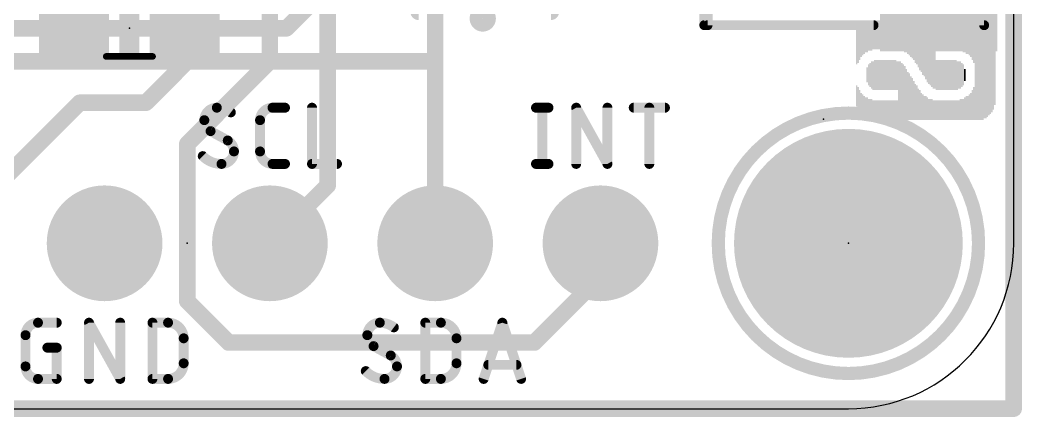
# Model space of a CAD drawing. Extents: x -0.1 to 25.5, y -0.1 to 17.9.
# Drawn here: x 10.13 to 25.53, y -0.13 to 5.97 of the extents above; entities that cross this region are included whole.
import ezdxf

# ---------------------------------------------------------------- set-up
doc = ezdxf.new("R2010")
doc.units = 0
for name, color, linetype in [('1', 12, 'CONTINUOUS'), ('16', 5, 'CONTINUOUS'), ('17', 110, 'CONTINUOUS'), ('20', 53, 'CONTINUOUS'), ('21', 40, 'CONTINUOUS'), ('22', 6, 'CONTINUOUS'), ('23', 40, 'CONTINUOUS'), ('24', 6, 'CONTINUOUS'), ('51', 253, 'CONTINUOUS')]:
    doc.layers.add(name, color=color, linetype=linetype)

# ---------------------------------------------------------------- blocks, each defined once
blk = doc.blocks.new('RECT')
blk.add_solid([(-0.5, -0.5), (0.5, -0.5), (-0.5, 0.5), (0.5, 0.5)])
blk = doc.blocks.new('ROUNDP')
at = {"const_width": 0.5}
blk.add_lwpolyline([(0, -0.25, 1), (0, 0.25, 1), (0, -0.25)], format="xyb", dxfattribs=at)

msp = doc.modelspace()

# ---------------------------------------------------------------- linework, layer by layer
at = {"layer": '1', "const_width": 0.254}
for points in [[(25.4, 17.78), (25.4, 0)], [(13.97, 8.3495), (13.97, 5.334)], [(14.859, 6.477), (14.859, 3.429)], [(12.95, 6.131), (12.661, 5.842)], [(12.661, 5.295), (12.661, 5.842)], [(12.065, 4.699), (12.661, 5.295)], [(13.97, 5.334), (12.7, 4.064)], [(8.89, 2.54), (11.049, 4.699)], [(11.049, 4.699), (12.065, 4.699)], [(12.7, 4.064), (12.7, 1.651)], [(14.859, 3.429), (13.97, 2.54)], [(19.05, 2.032), (19.05, 2.54)], [(18.034, 1.016), (19.05, 2.032)], [(12.7, 1.651), (13.335, 1.016)], [(13.335, 1.016), (18.034, 1.016)], [(25.4, 0), (0, 0)]]:
    msp.add_lwpolyline(points, dxfattribs=at)
at = {"layer": '1', "const_width": 0.127}
for points in [[(16.256, 6.1595, 1), (16.256, 6.0325)], [(18.288, 6.0325, 1), (18.288, 6.1595)], [(12.7245, 5.842, 1), (12.5975, 5.842)], [(12.6161, 5.8869, 1), (12.7059, 5.7971)], [(12.7059, 5.2501, 1), (12.6161, 5.3399)], [(13.9065, 5.334, 1), (14.0335, 5.334)], [(14.0149, 5.2891, 1), (13.9251, 5.3789)], [(12.5975, 5.295, 1), (12.7245, 5.295)], [(11.049, 4.7625, 1), (11.049, 4.6355)], [(11.0939, 4.6541, 1), (11.0041, 4.7439)], [(12.0201, 4.7439, 1), (12.1099, 4.6541)], [(12.065, 4.6355, 1), (12.065, 4.7625)], [(12.7635, 4.064, 1), (12.6365, 4.064)], [(12.6551, 4.1089, 1), (12.7449, 4.0191)], [(14.9039, 3.3841, 1), (14.8141, 3.4739)], [(14.7955, 3.429, 1), (14.9225, 3.429)], [(13.9251, 2.5849, 1), (14.0149, 2.4951)], [(19.1135, 2.54, 1), (18.9865, 2.54)], [(19.0949, 1.9871, 1), (19.0051, 2.0769)], [(18.9865, 2.032, 1), (19.1135, 2.032)], [(12.7449, 1.6959, 1), (12.6551, 1.6061)], [(12.6365, 1.651, 1), (12.7635, 1.651)], [(13.335, 1.0795, 1), (13.335, 0.9525)], [(13.2901, 0.9711, 1), (13.3799, 1.0609)], [(17.9891, 1.0609, 1), (18.0789, 0.9711)], [(18.034, 0.9525, 1), (18.034, 1.0795)], [(25.3365, 0, 1), (25.4635, 0)], [(25.4, -0.0635, 1), (25.4, 0.0635)]]:
    msp.add_lwpolyline(points, format="xyb", dxfattribs=at)
at = {"layer": '16', "const_width": 0.254}
for points in [[(25.4, 17.78), (25.4, 0)], [(16.51, 7.131), (16.51, 5.334)], [(14.224, 5.842), (14.859, 6.477)], [(14.224, 5.842), (7.62, 5.842)], [(7.2741, 5.334), (16.51, 5.334)], [(16.51, 5.334), (16.51, 2.54)], [(25.4, 0), (0, 0)]]:
    msp.add_lwpolyline(points, dxfattribs=at)
at = {"layer": '16', "const_width": 0.127}
for points in [[(14.1791, 5.8869, 1), (14.2689, 5.7971)], [(14.224, 5.7785, 1), (14.224, 5.9055)], [(16.5735, 5.334, 1), (16.4465, 5.334)], [(16.4465, 5.334, 1), (16.5735, 5.334)], [(16.51, 5.2705, 1), (16.51, 5.3975)], [(16.4465, 2.54, 1), (16.5735, 2.54)], [(25.3365, 0, 1), (25.4635, 0)], [(25.4, -0.0635, 1), (25.4, 0.0635)]]:
    msp.add_lwpolyline(points, format="xyb", dxfattribs=at)
at = {"layer": '20'}
for p, q in [((25.4, 2.54), (25.4, 15.24)), ((2.54, 0), (22.86, 0))]:
    msp.add_line(p, q, dxfattribs=at)
msp.add_arc((22.86, 2.54), 2.54, 270, 0, dxfattribs=at)
at = {"layer": '21'}
for points, const_width in [([(20.646, 5.89), (20.646, 6.99)], 0.1524), ([(11.811, 5.442), (11.811, 6.242)], 0.3048), ([(23.246, 5.89), (20.646, 5.89)], 0.1524), ([(14.0106, 4.6228), (14.2025, 4.6228)], 0.1524), ([(14.6176, 4.6228), (14.6176, 3.7592)], 0.1524), ([(18.0591, 4.6228), (18.251, 4.6228)], 0.1524), ([(18.1551, 4.6228), (18.1551, 3.7592)], 0.1524), ([(18.6772, 3.7592), (18.6772, 4.6228)], 0.1524), ([(18.6772, 4.6228), (19.157, 3.7592)], 0.1524), ([(19.157, 3.7592), (19.157, 4.6228)], 0.1524), ([(19.5611, 4.6228), (20.0409, 4.6228)], 0.1524), ([(19.801, 3.7592), (19.801, 4.6228)], 0.1524), ([(13.8187, 3.9511), (13.8187, 4.4309)], 0.1524), ([(13.3224, 4.119), (13.0585, 4.263)], 0.1524), ([(14.2025, 3.7592), (14.0106, 3.7592)], 0.1524), ([(14.6176, 3.7592), (15.0014, 3.7592)], 0.1524), ([(18.0591, 3.7592), (18.251, 3.7592)], 0.1524), ([(10.4067, 1.3208), (10.6945, 1.3208)], 0.1524), ([(11.1901, 0.4572), (11.1901, 1.3208)], 0.1524), ([(11.1901, 1.3208), (11.6699, 0.4572)], 0.1524), ([(11.6699, 0.4572), (11.6699, 1.3208)], 0.1524), ([(12.1655, 0.4572), (12.1655, 1.3208)], 0.1524), ([(12.1655, 1.3208), (12.4054, 1.3208)], 0.1524), ([(16.3579, 0.4572), (16.3579, 1.3208)], 0.1524), ([(16.3579, 1.3208), (16.5978, 1.3208)], 0.1524), ([(17.2548, 0.4572), (17.5426, 1.3208)], 0.1524), ([(17.5426, 1.3208), (17.8305, 0.4572)], 0.1524), ([(10.2148, 0.6491), (10.2148, 1.1289)], 0.1524), ([(12.6452, 1.0809), (12.6452, 0.6971)], 0.1524), ([(16.8377, 1.0809), (16.8377, 0.6971)], 0.1524), ([(10.5506, 0.937), (10.6945, 0.937)], 0.1524), ([(10.6945, 0.937), (10.6945, 0.4572)], 0.1524), ([(15.8273, 0.817), (15.5634, 0.961)], 0.1524), ([(17.7585, 0.6731), (17.3267, 0.6731)], 0.1524), ([(10.6945, 0.4572), (10.4067, 0.4572)], 0.1524), ([(12.4054, 0.4572), (12.1655, 0.4572)], 0.1524), ([(16.5978, 0.4572), (16.3579, 0.4572)], 0.1524)]:
    msp.add_lwpolyline(points, dxfattribs=dict(at, const_width=const_width))
for points, const_width in [([(17.241, 5.893, 1), (17.241, 6.093, 1), (17.241, 5.893)], 0.2032), ([(20.646, 5.9281, 1), (20.646, 5.8519)], 0.0762), ([(20.6079, 5.89, 1), (20.6841, 5.89)], 0.0762), ([(23.246, 5.8519, 1), (23.246, 5.9281)], 0.0762), ([(11.7348, 5.442, 1), (11.8872, 5.442)], 0.1524), ([(13.1545, 4.6228, 0.4142), (12.9626, 4.4309)], 0.1524), ([(13.3704, 4.5508, 0.1623), (13.1545, 4.6228)], 0.1524), ([(13.1545, 4.6609, 1), (13.1545, 4.5847)], 0.0762), ([(13.1545, 4.5847, 1), (13.1545, 4.6609)], 0.0762), ([(13.3475, 4.5204, 1), (13.3933, 4.5813)], 0.0762), ([(14.0106, 4.6228, 0.4142), (13.8187, 4.4309)], 0.1524), ([(14.0106, 4.6609, 1), (14.0106, 4.5847)], 0.0762), ([(14.0106, 4.5847, 1), (14.0106, 4.6609)], 0.0762), ([(14.2025, 4.5847, 1), (14.2025, 4.6609)], 0.0762), ([(14.6557, 4.6228, 1), (14.5795, 4.6228)], 0.0762), ([(18.0591, 4.6609, 1), (18.0591, 4.5847)], 0.0762), ([(18.1932, 4.6228, 1), (18.117, 4.6228)], 0.0762), ([(18.251, 4.5847, 1), (18.251, 4.6609)], 0.0762), ([(18.7153, 4.6228, 1), (18.6391, 4.6228)], 0.0762), ([(18.7105, 4.6413, 1), (18.6439, 4.6043)], 0.0762), ([(19.1951, 4.6228, 1), (19.1189, 4.6228)], 0.0762), ([(19.5611, 4.6609, 1), (19.5611, 4.5847)], 0.0762), ([(19.8391, 4.6228, 1), (19.7629, 4.6228)], 0.0762), ([(20.0409, 4.5847, 1), (20.0409, 4.6609)], 0.0762), ([(22.86, 0.54, 1), (22.86, 4.54, 1), (22.86, 0.54)], 0.2032), ([(12.9626, 4.4309, 0.2656), (13.0585, 4.263)], 0.1524), ([(13.0007, 4.4309, 1), (12.9245, 4.4309)], 0.0762), ([(12.9245, 4.4309, 1), (13.0007, 4.4309)], 0.0762), ([(13.8568, 4.4309, 1), (13.7806, 4.4309)], 0.0762), ([(13.7806, 4.4309, 1), (13.8568, 4.4309)], 0.0762), ([(13.0768, 4.2964, 1), (13.0403, 4.2295)], 0.0762), ([(13.0392, 4.2301, 1), (13.0779, 4.2958)], 0.0762), ([(13.3418, 4.1519, 1), (13.3031, 4.0862)], 0.0762), ([(13.4184, 3.9511, 0.2656), (13.3224, 4.119)], 0.1524), ([(13.3042, 4.0856, 1), (13.3407, 4.1525)], 0.0762), ([(13.2265, 3.7592, 0.4142), (13.4184, 3.9511)], 0.1524), ([(13.4565, 3.9511, 1), (13.3803, 3.9511)], 0.0762), ([(13.8187, 3.9511, 0.4142), (14.0106, 3.7592)], 0.1524), ([(13.8568, 3.9511, 1), (13.7806, 3.9511)], 0.0762), ([(12.9657, 3.906, 1), (12.9115, 3.8523)], 0.0762), ([(12.9386, 3.8791, 0.2), (13.2265, 3.7592)], 0.1524), ([(13.3803, 3.9511, 1), (13.4565, 3.9511)], 0.0762), ([(13.7806, 3.9511, 1), (13.8568, 3.9511)], 0.0762), ([(13.2265, 3.7973, 1), (13.2265, 3.7211)], 0.0762), ([(13.2265, 3.7211, 1), (13.2265, 3.7973)], 0.0762), ([(14.0106, 3.7973, 1), (14.0106, 3.7211)], 0.0762), ([(14.0106, 3.7211, 1), (14.0106, 3.7973)], 0.0762), ([(14.2025, 3.7211, 1), (14.2025, 3.7973)], 0.0762), ([(14.6176, 3.7973, 1), (14.6176, 3.7211)], 0.0762), ([(14.5795, 3.7592, 1), (14.6557, 3.7592)], 0.0762), ([(15.0014, 3.7211, 1), (15.0014, 3.7973)], 0.0762), ([(18.0591, 3.7973, 1), (18.0591, 3.7211)], 0.0762), ([(18.117, 3.7592, 1), (18.1932, 3.7592)], 0.0762), ([(18.251, 3.7211, 1), (18.251, 3.7973)], 0.0762), ([(18.6391, 3.7592, 1), (18.7153, 3.7592)], 0.0762), ([(19.1189, 3.7592, 1), (19.1951, 3.7592)], 0.0762), ([(19.1237, 3.7407, 1), (19.1903, 3.7777)], 0.0762), ([(19.7629, 3.7592, 1), (19.8391, 3.7592)], 0.0762), ([(10.4067, 1.3208, 0.4142), (10.2148, 1.1289)], 0.1524), ([(10.4067, 1.3589, 1), (10.4067, 1.2827)], 0.0762), ([(10.4067, 1.2827, 1), (10.4067, 1.3589)], 0.0762), ([(10.6945, 1.2827, 1), (10.6945, 1.3589)], 0.0762), ([(11.2282, 1.3208, 1), (11.152, 1.3208)], 0.0762), ([(11.2234, 1.3393, 1), (11.1568, 1.3023)], 0.0762), ([(11.708, 1.3208, 1), (11.6318, 1.3208)], 0.0762), ([(12.2036, 1.3208, 1), (12.1274, 1.3208)], 0.0762), ([(12.1655, 1.3589, 1), (12.1655, 1.2827)], 0.0762), ([(12.6452, 1.0809, 0.4142), (12.4054, 1.3208)], 0.1524), ([(12.4054, 1.3589, 1), (12.4054, 1.2827)], 0.0762), ([(12.4054, 1.2827, 1), (12.4054, 1.3589)], 0.0762), ([(15.6594, 1.3208, 0.4142), (15.4675, 1.1289)], 0.1524), ([(15.8753, 1.2488, 0.1623), (15.6594, 1.3208)], 0.1524), ([(15.6594, 1.3589, 1), (15.6594, 1.2827)], 0.0762), ([(15.6594, 1.2827, 1), (15.6594, 1.3589)], 0.0762), ([(16.396, 1.3208, 1), (16.3198, 1.3208)], 0.0762), ([(16.3579, 1.3589, 1), (16.3579, 1.2827)], 0.0762), ([(16.8377, 1.0809, 0.4142), (16.5978, 1.3208)], 0.1524), ([(16.5978, 1.3589, 1), (16.5978, 1.2827)], 0.0762), ([(16.5978, 1.2827, 1), (16.5978, 1.3589)], 0.0762), ([(17.5788, 1.3328, 1), (17.5065, 1.3088)], 0.0762), ([(17.5788, 1.3088, 1), (17.5065, 1.3328)], 0.0762), ([(15.8524, 1.2184, 1), (15.8981, 1.2793)], 0.0762), ([(10.2529, 1.1289, 1), (10.1767, 1.1289)], 0.0762), ([(10.1767, 1.1289, 1), (10.2529, 1.1289)], 0.0762), ([(12.6833, 1.0809, 1), (12.6071, 1.0809)], 0.0762), ([(12.6071, 1.0809, 1), (12.6833, 1.0809)], 0.0762), ([(15.4675, 1.1289, 0.2656), (15.5634, 0.961)], 0.1524), ([(15.5056, 1.1289, 1), (15.4294, 1.1289)], 0.0762), ([(15.4294, 1.1289, 1), (15.5056, 1.1289)], 0.0762), ([(16.8758, 1.0809, 1), (16.7996, 1.0809)], 0.0762), ([(16.7996, 1.0809, 1), (16.8758, 1.0809)], 0.0762), ([(10.5506, 0.9751, 1), (10.5506, 0.8989)], 0.0762), ([(10.7326, 0.937, 1), (10.6564, 0.937)], 0.0762), ([(10.6945, 0.8989, 1), (10.6945, 0.9751)], 0.0762), ([(15.5817, 0.9944, 1), (15.5452, 0.9275)], 0.0762), ([(15.5441, 0.9281, 1), (15.5828, 0.9938)], 0.0762), ([(12.4054, 0.4572, 0.4142), (12.6452, 0.6971)], 0.1524), ([(12.6833, 0.6971, 1), (12.6071, 0.6971)], 0.0762), ([(15.8467, 0.8499, 1), (15.808, 0.7842)], 0.0762), ([(15.9233, 0.6491, 0.2656), (15.8273, 0.817)], 0.1524), ([(15.8091, 0.7836, 1), (15.8456, 0.8505)], 0.0762), ([(16.5978, 0.4572, 0.4142), (16.8377, 0.6971)], 0.1524), ([(16.8758, 0.6971, 1), (16.7996, 0.6971)], 0.0762), ([(10.2148, 0.6491, 0.4142), (10.4067, 0.4572)], 0.1524), ([(10.2529, 0.6491, 1), (10.1767, 0.6491)], 0.0762), ([(10.1767, 0.6491, 1), (10.2529, 0.6491)], 0.0762), ([(12.6071, 0.6971, 1), (12.6833, 0.6971)], 0.0762), ([(15.4705, 0.604, 1), (15.4164, 0.5503)], 0.0762), ([(15.4435, 0.5771, 0.2), (15.7314, 0.4572)], 0.1524), ([(15.7314, 0.4572, 0.4142), (15.9233, 0.6491)], 0.1524), ([(15.9614, 0.6491, 1), (15.8852, 0.6491)], 0.0762), ([(15.8852, 0.6491, 1), (15.9614, 0.6491)], 0.0762), ([(16.7996, 0.6971, 1), (16.8758, 0.6971)], 0.0762), ([(17.3267, 0.7112, 1), (17.3267, 0.635)], 0.0762), ([(17.7585, 0.635, 1), (17.7585, 0.7112)], 0.0762), ([(10.4067, 0.4953, 1), (10.4067, 0.4191)], 0.0762), ([(10.4067, 0.4191, 1), (10.4067, 0.4953)], 0.0762), ([(10.6564, 0.4572, 1), (10.7326, 0.4572)], 0.0762), ([(10.6945, 0.4191, 1), (10.6945, 0.4953)], 0.0762), ([(11.152, 0.4572, 1), (11.2282, 0.4572)], 0.0762), ([(11.6318, 0.4572, 1), (11.708, 0.4572)], 0.0762), ([(11.6366, 0.4387, 1), (11.7032, 0.4757)], 0.0762), ([(12.1655, 0.4953, 1), (12.1655, 0.4191)], 0.0762), ([(12.1274, 0.4572, 1), (12.2036, 0.4572)], 0.0762), ([(12.4054, 0.4953, 1), (12.4054, 0.4191)], 0.0762), ([(12.4054, 0.4191, 1), (12.4054, 0.4953)], 0.0762), ([(15.7314, 0.4953, 1), (15.7314, 0.4191)], 0.0762), ([(15.7314, 0.4191, 1), (15.7314, 0.4953)], 0.0762), ([(16.3579, 0.4953, 1), (16.3579, 0.4191)], 0.0762), ([(16.3198, 0.4572, 1), (16.396, 0.4572)], 0.0762), ([(16.5978, 0.4953, 1), (16.5978, 0.4191)], 0.0762), ([(16.5978, 0.4191, 1), (16.5978, 0.4953)], 0.0762), ([(17.2186, 0.4692, 1), (17.2909, 0.4452)], 0.0762), ([(17.7944, 0.4452, 1), (17.8667, 0.4692)], 0.0762)]:
    msp.add_lwpolyline(points, format="xyb", dxfattribs=dict(at, const_width=const_width))
at = {"layer": '23'}
for p in [(11.811, 5.842), (12.7, 2.54), (22.86, 2.54)]:
    msp.add_point(p, dxfattribs=at)
at = {"layer": '24'}
msp.add_point((22.479, 4.445), dxfattribs=at)
at = {"layer": '51'}
for points, const_width in [([(20.696, 5.89), (20.696, 11.99)], 0.1524), ([(24.946, 11.99), (24.946, 5.89)], 0.1524), ([(24.946, 5.89), (20.696, 5.89)], 0.1524), ([(12.167, 5.41), (11.455, 5.41)], 0.1016)]:
    msp.add_lwpolyline(points, dxfattribs=dict(at, const_width=const_width))
for points, const_width in [([(20.696, 5.9281, 1), (20.696, 5.8519)], 0.0762), ([(20.6579, 5.89, 1), (20.7341, 5.89)], 0.0762), ([(24.9079, 5.89, 1), (24.9841, 5.89)], 0.0762), ([(24.946, 5.8519, 1), (24.946, 5.9281)], 0.0762), ([(11.455, 5.4354, 1), (11.455, 5.3846)], 0.0508), ([(12.167, 5.3846, 1), (12.167, 5.4354)], 0.0508)]:
    msp.add_lwpolyline(points, format="xyb", dxfattribs=dict(at, const_width=const_width))

# ---------------------------------------------------------------- block references
at = {"layer": '1', "xscale": 1.8, "yscale": 1.2, "rotation": 180}
msp.add_blockref('RECT', (24.246, 6.09), dxfattribs=at)
at = {"layer": '1', "xscale": 1.075, "rotation": 180}
for p in [(10.961, 5.842), (12.661, 5.842)]:
    msp.add_blockref('RECT', p, dxfattribs=at)
at = {"layer": '17', "xscale": 3.516, "yscale": 3.516}
msp.add_blockref('ROUNDP', (22.86, 2.54), dxfattribs=at)
msp.add_blockref('ROUNDP', (22.86, 2.54), dxfattribs=at)
at = {"layer": '17', "xscale": 1.778, "yscale": 1.778, "rotation": 90}
for p in [(11.43, 2.54), (11.43, 2.54), (13.97, 2.54), (13.97, 2.54), (16.51, 2.54), (16.51, 2.54), (19.05, 2.54), (19.05, 2.54)]:
    msp.add_blockref('ROUNDP', p, dxfattribs=at)
at = {"layer": '22', "rotation": 90}
for p, xscale, yscale in [((22.987, 5.588), 0.5994, 0.0229), ((23.01, 5.5994), 0.5766, 0.0231), ((23.0331, 5.6223), 0.5309, 0.0231), ((23.0562, 5.6452), 0.4851, 0.0231), ((23.0793, 5.6566), 0.4623, 0.0231), ((23.1024, 5.668), 0.4394, 0.0231), ((23.1256, 5.6807), 0.414, 0.0231), ((23.1487, 5.6807), 0.414, 0.0231), ((23.1718, 5.6921), 0.3912, 0.0231), ((23.1949, 5.6921), 0.3912, 0.0231), ((23.218, 5.6921), 0.3912, 0.0231), ((23.241, 5.7036), 0.3683, 0.0229), ((23.264, 5.7036), 0.3683, 0.0231), ((23.2871, 5.7036), 0.3683, 0.0231), ((23.3102, 5.7036), 0.3683, 0.0231), ((23.3333, 5.7036), 0.3683, 0.0231), ((23.3564, 5.7036), 0.3683, 0.0231), ((23.3796, 5.7036), 0.3683, 0.0231), ((23.4027, 5.7036), 0.3683, 0.0231), ((23.4258, 5.7036), 0.3683, 0.0231), ((23.4489, 5.7036), 0.3683, 0.0231), ((23.472, 5.7036), 0.3683, 0.0231), ((23.495, 5.7036), 0.3683, 0.0229), ((23.518, 5.7036), 0.3683, 0.0231), ((23.5411, 5.7036), 0.3683, 0.0231), ((23.5642, 5.7036), 0.3683, 0.0231), ((23.5873, 5.7036), 0.3683, 0.0231), ((23.6104, 5.7036), 0.3683, 0.0231), ((23.6336, 5.7036), 0.3683, 0.0231), ((23.6567, 5.7036), 0.3683, 0.0231), ((23.6798, 5.6921), 0.3912, 0.0231), ((23.7029, 5.6921), 0.3912, 0.0231), ((23.726, 5.6807), 0.414, 0.0231), ((23.749, 5.6807), 0.414, 0.0229), ((23.772, 5.668), 0.4394, 0.0231), ((23.7951, 5.6566), 0.4623, 0.0231), ((23.8182, 5.6452), 0.4851, 0.0231), ((23.8413, 5.6337), 0.508, 0.0231), ((23.8644, 5.6223), 0.5309, 0.0231), ((23.8876, 5.5994), 0.5766, 0.0231), ((23.9107, 5.588), 0.5994, 0.0231), ((23.9338, 5.5651), 0.6452, 0.0231), ((23.9569, 5.541), 0.6934, 0.0231), ((23.98, 5.5296), 0.7163, 0.0231), ((24.003, 5.5067), 0.762, 0.0229), ((24.026, 5.4953), 0.7849, 0.0231), ((24.0491, 5.4724), 0.8306, 0.0231), ((24.0722, 5.4496), 0.8763, 0.0231), ((24.0953, 5.4381), 0.8992, 0.0231), ((24.1184, 5.4267), 0.922, 0.0231), ((24.1416, 5.414), 0.9474, 0.0231), ((24.1647, 5.4026), 0.9703, 0.0231), ((24.1878, 5.4026), 0.9703, 0.0231), ((24.2109, 5.7036), 0.3683, 0.0231), ((24.234, 5.7036), 0.3683, 0.0231), ((24.257, 5.7036), 0.3683, 0.0229), ((24.28, 5.7036), 0.3683, 0.0231), ((24.3031, 5.7036), 0.3683, 0.0231), ((24.3262, 5.7036), 0.3683, 0.0231), ((24.3493, 5.7036), 0.3683, 0.0231), ((24.3724, 5.7036), 0.3683, 0.0231), ((24.3956, 5.7036), 0.3683, 0.0231), ((24.4187, 5.7036), 0.3683, 0.0231), ((24.4418, 5.7036), 0.3683, 0.0231), ((24.4649, 5.7036), 0.3683, 0.0231), ((24.488, 5.7036), 0.3683, 0.0231), ((24.511, 5.7036), 0.3683, 0.0229), ((24.534, 5.7036), 0.3683, 0.0231), ((24.5571, 5.6921), 0.3912, 0.0231), ((24.5802, 5.6921), 0.3912, 0.0231), ((24.6033, 5.6921), 0.3912, 0.0231), ((24.6264, 5.6807), 0.414, 0.0231), ((24.8111, 5.16), 1.4554, 0.0231), ((24.8342, 5.16), 1.4554, 0.0231), ((24.8573, 5.16), 1.4554, 0.0231), ((24.8804, 5.16), 1.4554, 0.0231), ((24.9036, 5.16), 1.4554, 0.0231), ((24.9267, 5.16), 1.4554, 0.0231), ((24.9498, 5.1727), 1.43, 0.0231), ((24.9729, 5.1727), 1.43, 0.0231), ((24.996, 5.1841), 1.4072, 0.0231), ((25.019, 5.1956), 1.3843, 0.0229), ((25.042, 5.207), 1.3614, 0.0231), ((25.0651, 5.2184), 1.3386, 0.0231), ((25.0882, 5.2413), 1.2929, 0.0231), ((25.1113, 5.2756), 1.2243, 0.0231), ((24.6496, 5.5766), 0.2057, 0.0231), ((24.6727, 5.5639), 0.2311, 0.0231), ((24.6958, 5.5639), 0.2311, 0.0231), ((24.7189, 5.5524), 0.254, 0.0231), ((24.742, 5.541), 0.2769, 0.0231), ((24.765, 5.5182), 0.3226, 0.0229), ((24.788, 5.4953), 0.3683, 0.0231), ((23.1487, 5.127), 0.2311, 0.0231), ((23.1718, 5.127), 0.3226, 0.0231), ((23.1949, 5.1257), 0.3708, 0.0231), ((23.218, 5.1257), 0.4166, 0.0231), ((23.241, 5.1143), 0.4394, 0.0229), ((23.264, 5.1257), 0.4623, 0.0231), ((23.2871, 5.1257), 0.4623, 0.0231), ((23.3102, 5.1257), 0.4623, 0.0231), ((23.3333, 5.1257), 0.4623, 0.0231), ((23.3564, 5.1257), 0.4623, 0.0231), ((23.3796, 5.1257), 0.4623, 0.0231), ((23.4027, 5.1257), 0.4623, 0.0231), ((23.4258, 5.1257), 0.4623, 0.0231), ((23.4489, 5.1257), 0.4623, 0.0231), ((23.472, 5.1257), 0.4623, 0.0231), ((23.495, 5.1257), 0.4623, 0.0229), ((23.518, 5.1257), 0.4623, 0.0231), ((23.5411, 5.1257), 0.4623, 0.0231), ((23.5642, 5.1257), 0.4623, 0.0231), ((23.5873, 5.1257), 0.4623, 0.0231), ((23.6104, 5.1143), 0.4394, 0.0231), ((23.6336, 4.8832), 0.9017, 0.0231), ((23.6567, 4.8832), 0.9017, 0.0231), ((23.6798, 4.8717), 0.8788, 0.0231), ((23.7029, 4.8603), 0.856, 0.0231), ((23.726, 4.8489), 0.8331, 0.0231), ((24.2109, 5.1257), 0.4623, 0.0231), ((24.234, 5.1257), 0.4623, 0.0231), ((24.257, 5.1257), 0.4623, 0.0229), ((24.28, 5.1257), 0.4623, 0.0231), ((24.3031, 5.1257), 0.4623, 0.0231), ((24.3262, 5.1257), 0.4623, 0.0231), ((24.3493, 5.1257), 0.4623, 0.0231), ((24.3724, 5.1257), 0.4623, 0.0231), ((24.3956, 5.1257), 0.4623, 0.0231), ((24.4187, 5.1257), 0.4623, 0.0231), ((24.4418, 5.1257), 0.4623, 0.0231), ((24.4649, 5.1257), 0.4623, 0.0231), ((24.488, 5.1257), 0.4623, 0.0231), ((24.511, 5.1257), 0.4623, 0.0229), ((24.534, 5.1143), 0.4394, 0.0231), ((24.5571, 5.1257), 0.4166, 0.0231), ((24.5802, 5.1257), 0.4166, 0.0231), ((24.6033, 5.1257), 0.3708, 0.0231), ((24.6264, 5.127), 0.3226, 0.0231), ((23.749, 4.826), 0.7874, 0.0229), ((23.772, 4.8019), 0.7391, 0.0231), ((23.7951, 4.7904), 0.7163, 0.0231), ((23.8182, 4.7676), 0.6706, 0.0231), ((24.6496, 5.127), 0.1854, 0.0231), ((22.987, 4.8031), 0.3251, 0.0229), ((23.01, 4.7676), 0.3454, 0.0231), ((23.8413, 4.7561), 0.6477, 0.0231), ((23.8644, 4.7333), 0.602, 0.0231), ((23.8876, 4.7104), 0.5563, 0.0231), ((23.9107, 4.699), 0.5334, 0.0231), ((24.788, 4.6863), 0.508, 0.0231), ((23.0331, 4.7219), 0.3454, 0.0231), ((23.0562, 4.6876), 0.3226, 0.0231), ((23.0793, 4.6647), 0.3226, 0.0231), ((23.1024, 4.6418), 0.3226, 0.0231), ((23.1256, 4.619), 0.3226, 0.0231), ((23.1487, 4.619), 0.3226, 0.0231), ((23.9338, 4.6749), 0.4851, 0.0231), ((23.9569, 4.6634), 0.4623, 0.0231), ((23.98, 4.6406), 0.4166, 0.0231), ((24.003, 4.6292), 0.3937, 0.0229), ((24.026, 4.6177), 0.3708, 0.0231), ((24.0491, 4.6177), 0.3708, 0.0231), ((24.0722, 4.6063), 0.348, 0.0231), ((24.6496, 4.6063), 0.348, 0.0231), ((24.6727, 4.6177), 0.3708, 0.0231), ((24.6958, 4.6177), 0.3708, 0.0231), ((24.7189, 4.6292), 0.3937, 0.0231), ((24.742, 4.6406), 0.4166, 0.0231), ((24.765, 4.6634), 0.4623, 0.0229), ((23.1718, 4.5949), 0.3251, 0.0231), ((23.1949, 4.5949), 0.3251, 0.0231), ((23.218, 4.5949), 0.3251, 0.0231), ((23.241, 4.5834), 0.3023, 0.0229), ((23.264, 4.5834), 0.3023, 0.0231), ((23.2871, 4.5834), 0.3023, 0.0231), ((23.3102, 4.5834), 0.3023, 0.0231), ((23.3333, 4.5834), 0.3023, 0.0231), ((23.3564, 4.5834), 0.3023, 0.0231), ((23.3796, 4.5834), 0.3023, 0.0231), ((23.4027, 4.5834), 0.3023, 0.0231), ((23.4258, 4.5834), 0.3023, 0.0231), ((23.4489, 4.5834), 0.3023, 0.0231), ((23.472, 4.5834), 0.3023, 0.0231), ((23.495, 4.5834), 0.3023, 0.0229), ((23.518, 4.5834), 0.3023, 0.0231), ((23.5411, 4.5834), 0.3023, 0.0231), ((23.5642, 4.5834), 0.3023, 0.0231), ((23.5873, 4.5834), 0.3023, 0.0231), ((23.6104, 4.5834), 0.3023, 0.0231), ((24.0953, 4.5949), 0.3251, 0.0231), ((24.1184, 4.5949), 0.3251, 0.0231), ((24.1416, 4.5949), 0.3251, 0.0231), ((24.1647, 4.5834), 0.3023, 0.0231), ((24.1878, 4.5834), 0.3023, 0.0231), ((24.2109, 4.5834), 0.3023, 0.0231), ((24.234, 4.5834), 0.3023, 0.0231), ((24.257, 4.5834), 0.3023, 0.0229), ((24.28, 4.5834), 0.3023, 0.0231), ((24.3031, 4.5834), 0.3023, 0.0231), ((24.3262, 4.5834), 0.3023, 0.0231), ((24.3493, 4.5834), 0.3023, 0.0231), ((24.3724, 4.5834), 0.3023, 0.0231), ((24.3956, 4.5834), 0.3023, 0.0231), ((24.4187, 4.5834), 0.3023, 0.0231), ((24.4418, 4.5834), 0.3023, 0.0231), ((24.4649, 4.5834), 0.3023, 0.0231), ((24.488, 4.5834), 0.3023, 0.0231), ((24.511, 4.5834), 0.3023, 0.0229), ((24.534, 4.5834), 0.3023, 0.0231), ((24.5571, 4.5834), 0.3023, 0.0231), ((24.5802, 4.5949), 0.3251, 0.0231), ((24.6033, 4.5949), 0.3251, 0.0231), ((24.6264, 4.5949), 0.3251, 0.0231)]:
    msp.add_blockref('RECT', p, dxfattribs=dict(at, xscale=xscale, yscale=yscale))
at = {"layer": '51', "xscale": 0.5001, "yscale": 0.95, "rotation": 180}
for p in [(11.2308, 5.8369), (12.3992, 5.8369)]:
    msp.add_blockref('RECT', p, dxfattribs=at)
at = {"layer": '51', "xscale": 0.508, "yscale": 0.508}
for p in [(11.43, 2.54), (13.97, 2.54), (16.51, 2.54), (19.05, 2.54)]:
    msp.add_blockref('RECT', p, dxfattribs=at)

doc.saveas('drawing.dxf')
